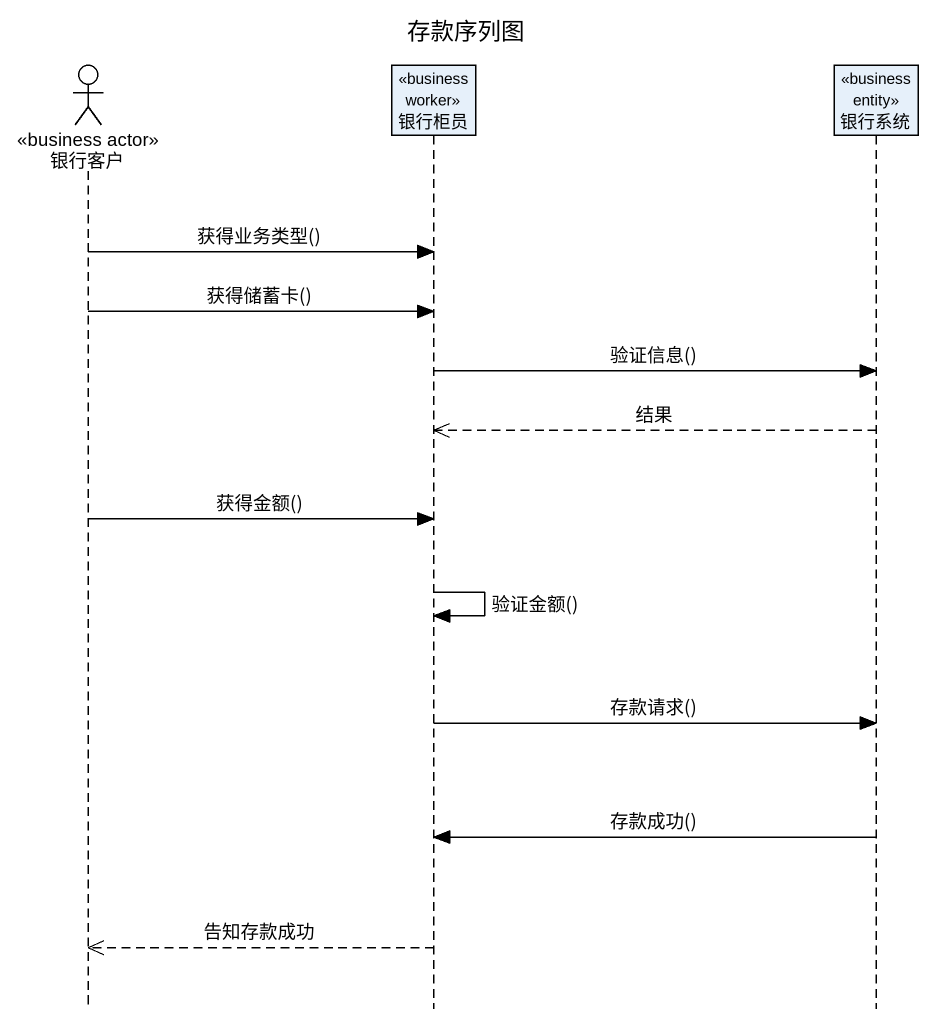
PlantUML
@startuml
title 存款序列图
hide footbox
actor 银行客户 <<business actor>>
participant 银行柜员 <<business worker>>
participant 银行系统 <<business entity>>

银行客户 -> 银行柜员 : 获得业务类型()
银行客户 -> 银行柜员 : 获得储蓄卡()
银行柜员 -> 银行系统 : 验证信息()
银行系统 -->> 银行柜员 : 结果
银行客户 -> 银行柜员 : 获得金额()
银行柜员 -> 银行柜员 : 验证金额()
银行柜员 -> 银行系统 : 存款请求()
银行系统 -> 银行柜员 : 存款成功()
银行柜员 -->> 银行客户 : 告知存款成功
@enduml
